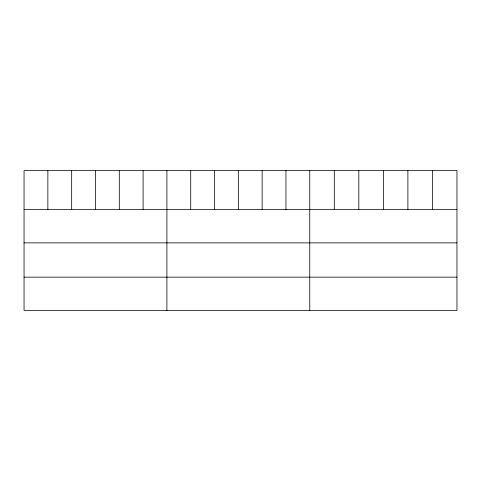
<?xml version="1.0" encoding="UTF-8"?>
<svg xmlns="http://www.w3.org/2000/svg" width="481" height="481" viewBox="0 0 481 481"><rect width="100%" height="100%" fill="white"/><g stroke="black" fill="none" stroke-linecap="round" stroke-linejoin="round"><path stroke-width="0.72" d="M456.95 209.62L456.95 310.413L24.05 310.413L24.05 170.587L456.95 170.587L456.95 209.62L24.05 209.62M24.05 242.881L456.95 242.881M24.05 277.152L456.95 277.152M432.419 170.587L432.419 209.62M407.888 170.587L407.888 209.62M383.357 170.587L383.357 209.62M358.826 170.587L358.826 209.62M334.295 170.587L334.295 209.62M309.764 170.587L309.764 310.413M285.954 170.587L285.954 209.62M262.145 170.587L262.145 209.62M238.335 170.587L238.335 209.62M214.526 170.587L214.526 209.62M190.716 170.587L190.716 209.62M166.907 170.587L166.907 310.413M143.097 170.587L143.097 209.62M119.288 170.587L119.288 209.62M95.478 170.587L95.478 209.62M71.669 170.587L71.669 209.62M47.859 170.587L47.859 209.62"/></g></svg>
